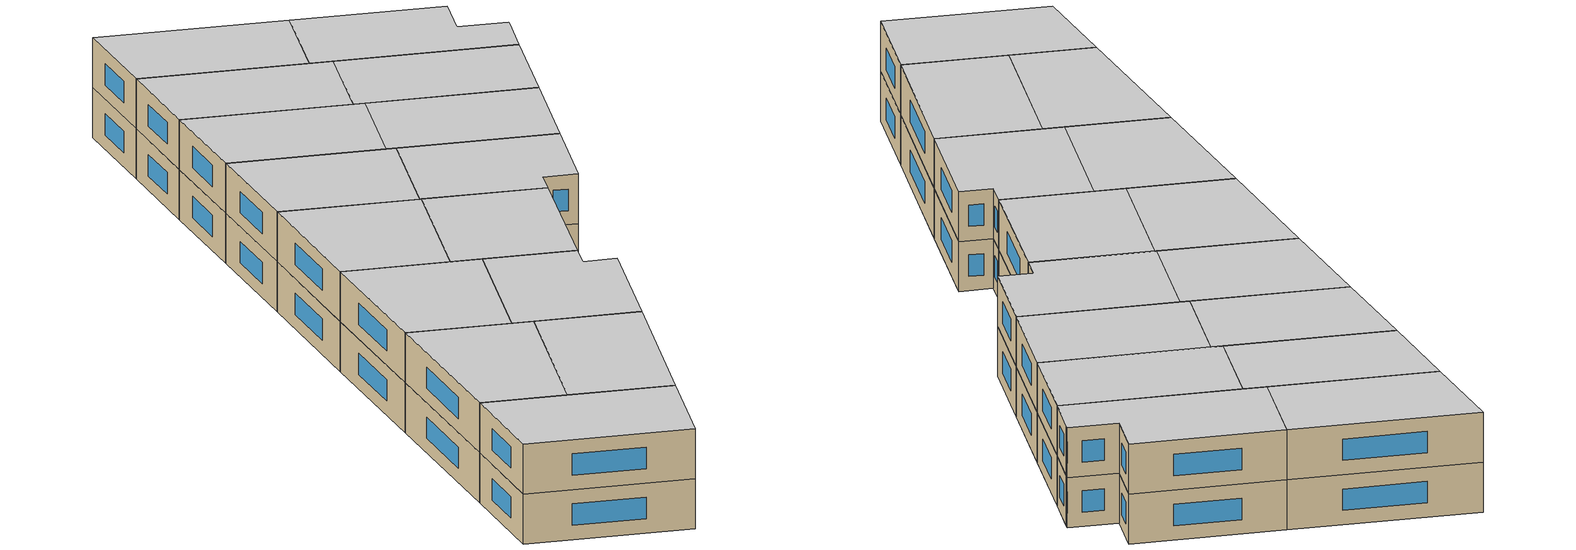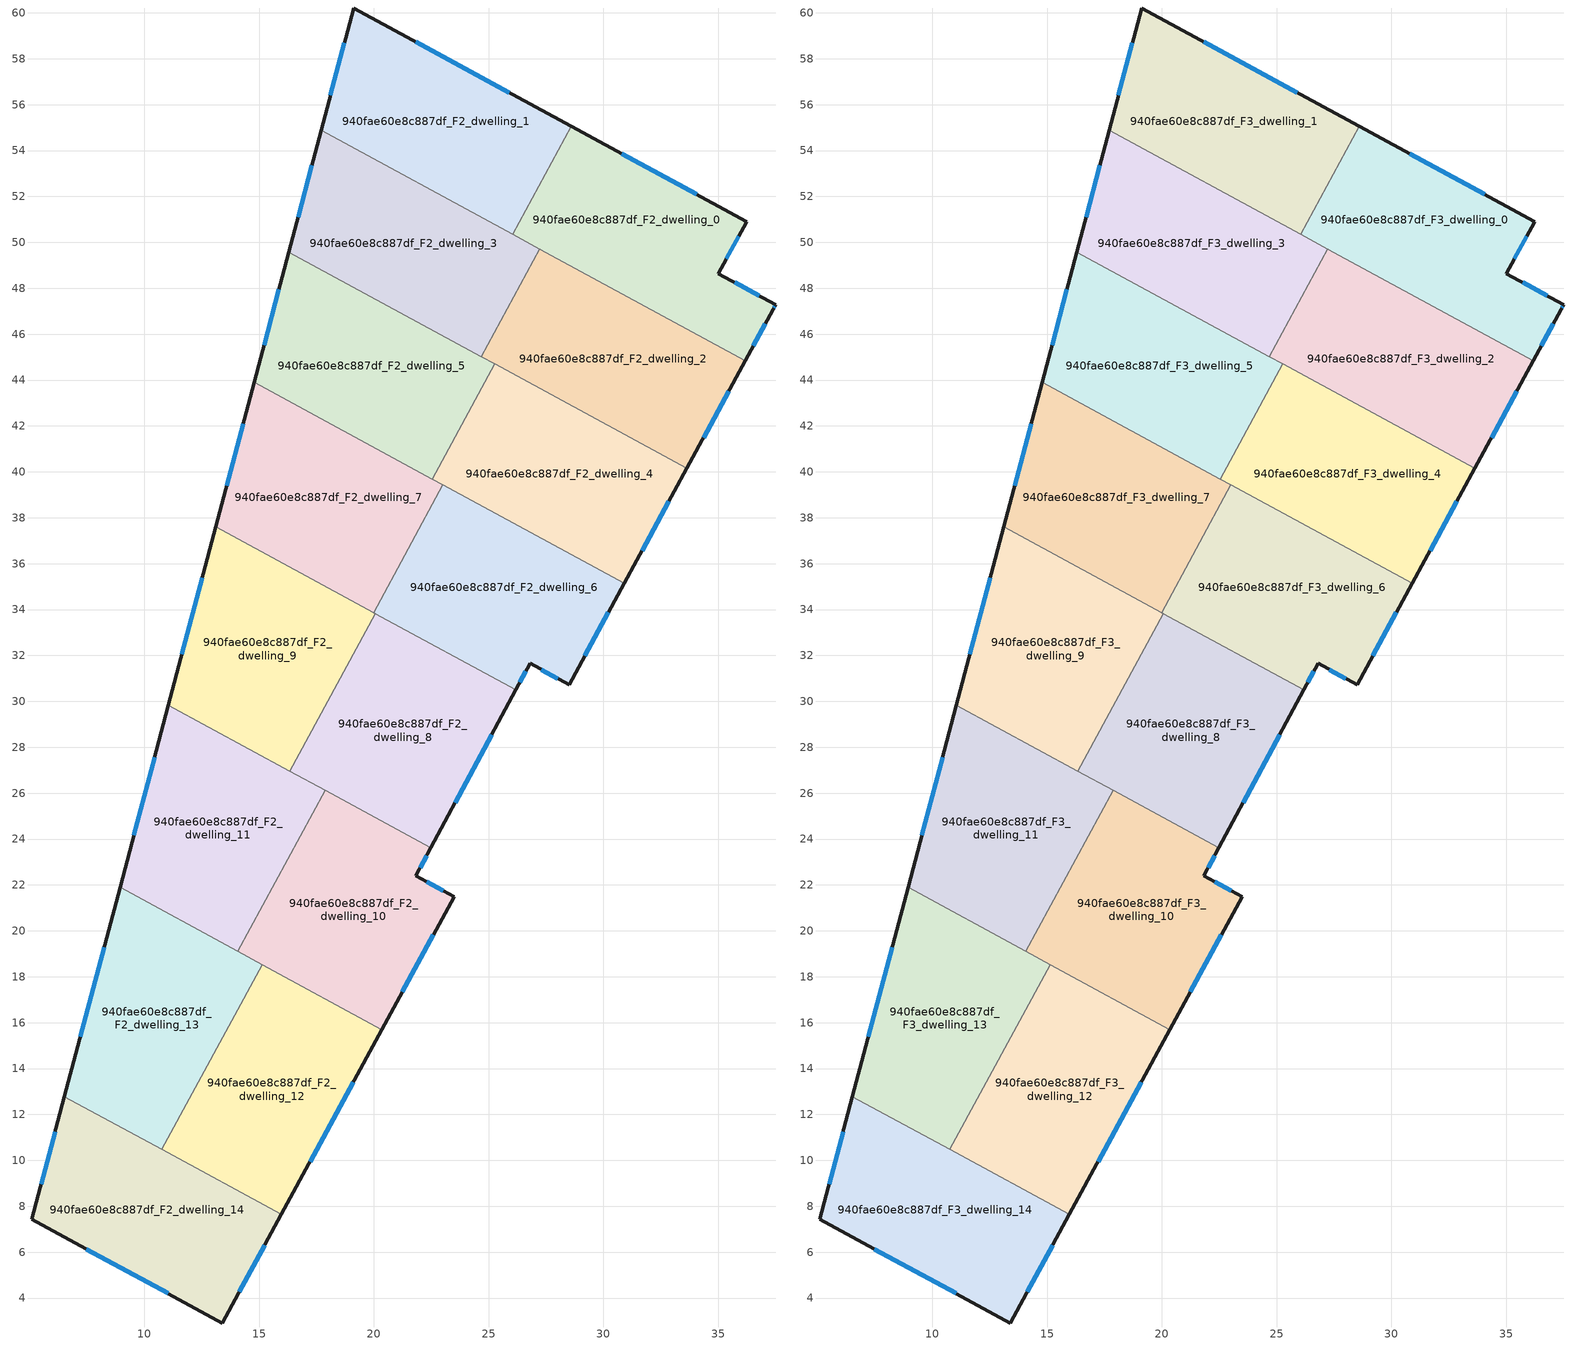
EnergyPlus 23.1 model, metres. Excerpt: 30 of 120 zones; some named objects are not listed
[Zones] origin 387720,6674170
940fae60e8c887df_F2_dwelling_0
 floor to 940fae60e8c887df_F1_dwelling_0 (EU_floor_Construction): 36.24,50.9 35.01,48.64 37.51,47.28 37.4,47.08 36.18,44.84 26.05,50.34 28.61,55.05 z6
 wall outside (EU_wall_Construction): 36.18,44.84 37.4,47.08 37.51,47.28 35.01,48.64 36.24,50.9 28.61,55.05 z6:9
 wall to 940fae60e8c887df_F2_dwelling_1 (EU_wall_Construction): 28.61,55.05 26.05,50.34 z6:9
 wall to 940fae60e8c887df_F2_dwelling_2 (EU_wall_Construction): 27.23,49.71 36.18,44.84 z6:9
 wall to 940fae60e8c887df_F2_dwelling_3 (EU_wall_Construction): 26.05,50.34 27.23,49.71 z6:9
 window (EU_Window_Construction): 34.06,52.09 30.79,53.87 / 35.36,49.29 35.89,50.26 / 36.79,47.67 35.72,48.25 / 37.43,47.14 37.47,47.22 / 36.53,45.48 37.05,46.44 z6.86:8.14
940fae60e8c887df_F2_dwelling_1
 floor to 940fae60e8c887df_F1_dwelling_1 (EU_floor_Construction): 28.61,55.05 26.05,50.34 17.7,54.88 19.12,60.21 z6
 wall outside (EU_wall_Construction): 28.61,55.05 19.12,60.21 17.7,54.88 z6:9
 wall to 940fae60e8c887df_F2_dwelling_3 (EU_wall_Construction): 17.7,54.88 26.05,50.34 z6:9
 window (EU_Window_Construction): 25.9,56.52 21.83,58.74 / 18.71,58.69 18.11,56.4 z6.86:8.14
940fae60e8c887df_F2_dwelling_10
 floor to 940fae60e8c887df_F1_dwelling_10 (EU_floor_Construction): 22.48,23.63 21.82,22.4 23.49,21.49 20.35,15.7 14.07,19.11 17.89,26.12 z6
 wall outside (EU_wall_Construction): 20.35,15.7 23.49,21.49 21.82,22.4 22.48,23.63 z6:9
 wall to 940fae60e8c887df_F2_dwelling_11 (EU_wall_Construction): 17.89,26.12 14.07,19.11 z6:9
 wall to 940fae60e8c887df_F2_dwelling_12 (EU_wall_Construction): 15.13,18.53 20.35,15.7 z6:9
 wall to 940fae60e8c887df_F2_dwelling_8 (EU_wall_Construction): 22.48,23.63 17.89,26.12 z6:9
 wall to 940fae60e8c887df_F2_dwelling_13 (EU_wall_Construction): 14.07,19.11 15.13,18.53 z6:9
 window (EU_Window_Construction): 22.01,22.75 22.29,23.28 / 23.02,21.75 22.3,22.14 / 21.25,17.35 22.59,19.83 z6.86:8.14
940fae60e8c887df_F2_dwelling_11
 floor to 940fae60e8c887df_F1_dwelling_11 (EU_floor_Construction): 17.89,26.12 14.07,19.11 8.94,21.89 11.05,29.84 z6
 wall outside (EU_wall_Construction): 11.05,29.84 8.94,21.89 z6:9
 wall to 940fae60e8c887df_F2_dwelling_9 (EU_wall_Construction): 16.34,26.96 11.05,29.84 z6:9
 wall to 940fae60e8c887df_F2_dwelling_13 (EU_wall_Construction): 8.94,21.89 14.07,19.11 z6:9
 wall to 940fae60e8c887df_F2_dwelling_8 (EU_wall_Construction): 17.88,26.12 16.34,26.96 z6:9
 window (EU_Window_Construction): 10.45,27.57 9.54,24.16 z6.86:8.14
940fae60e8c887df_F2_dwelling_12
 floor to 940fae60e8c887df_F1_dwelling_12 (EU_floor_Construction): 20.35,15.7 15.97,7.64 10.76,10.48 15.13,18.53 z6
 wall outside (EU_wall_Construction): 15.97,7.64 20.35,15.7 z6:9
 wall to 940fae60e8c887df_F2_dwelling_13 (EU_wall_Construction): 15.13,18.53 10.76,10.48 z6:9
 wall to 940fae60e8c887df_F2_dwelling_14 (EU_wall_Construction): 10.76,10.48 15.97,7.64 z6:9
 window (EU_Window_Construction): 17.22,9.95 19.1,13.4 z6.86:8.14
940fae60e8c887df_F2_dwelling_13
 floor to 940fae60e8c887df_F1_dwelling_13 (EU_floor_Construction): 15.13,18.53 10.76,10.48 6.52,12.78 8.94,21.89 z6
 wall outside (EU_wall_Construction): 8.94,21.89 6.52,12.78 z6:9
 wall to 940fae60e8c887df_F2_dwelling_14 (EU_wall_Construction): 6.52,12.78 10.76,10.48 z6:9
 window (EU_Window_Construction): 8.25,19.29 7.21,15.38 z6.86:8.14
940fae60e8c887df_F2_dwelling_14
 floor to 940fae60e8c887df_F1_dwelling_14 (EU_floor_Construction): 15.97,7.64 13.4,2.92 5.1,7.43 6.52,12.78 z6
 wall outside (EU_wall_Construction): 6.52,12.78 5.1,7.43 13.4,2.92 15.97,7.64 z6:9
 window (EU_Window_Construction): 14.14,4.27 15.24,6.29 / 7.47,6.14 11.03,4.2 / 6.11,11.25 5.5,8.96 z6.86:8.14
940fae60e8c887df_F2_dwelling_2
 floor to 940fae60e8c887df_F1_dwelling_2 (EU_floor_Construction): 36.18,44.84 33.63,40.16 24.68,45.02 27.23,49.71 z6
 wall outside (EU_wall_Construction): 33.63,40.16 36.18,44.84 z6:9
 wall to 940fae60e8c887df_F2_dwelling_3 (EU_wall_Construction): 27.23,49.71 24.68,45.02 z6:9
 wall to 940fae60e8c887df_F2_dwelling_4 (EU_wall_Construction): 25.27,44.7 33.63,40.16 z6:9
 wall to 940fae60e8c887df_F2_dwelling_5 (EU_wall_Construction): 24.68,45.02 25.27,44.7 z6:9
 window (EU_Window_Construction): 34.36,41.49 35.45,43.5 z6.86:8.14
940fae60e8c887df_F2_dwelling_3
 floor to 940fae60e8c887df_F1_dwelling_3 (EU_floor_Construction): 27.23,49.71 24.68,45.02 16.29,49.58 17.7,54.88 z6
 wall outside (EU_wall_Construction): 17.7,54.88 16.29,49.58 z6:9
 wall to 940fae60e8c887df_F2_dwelling_5 (EU_wall_Construction): 16.29,49.58 24.68,45.02 z6:9
 window (EU_Window_Construction): 17.3,53.37 16.69,51.09 z6.86:8.14
940fae60e8c887df_F2_dwelling_4
 floor to 940fae60e8c887df_F1_dwelling_4 (EU_floor_Construction): 33.63,40.16 30.91,35.13 22.54,39.68 25.27,44.7 z6
 wall outside (EU_wall_Construction): 30.91,35.13 33.63,40.16 z6:9
 wall to 940fae60e8c887df_F2_dwelling_5 (EU_wall_Construction): 25.27,44.7 22.54,39.68 z6:9
 wall to 940fae60e8c887df_F2_dwelling_6 (EU_wall_Construction): 23.01,39.43 30.91,35.13 z6:9
 wall to 940fae60e8c887df_F2_dwelling_7 (EU_wall_Construction): 22.54,39.68 23.01,39.43 z6:9
 window (EU_Window_Construction): 31.69,36.57 32.85,38.72 z6.86:8.14
940fae60e8c887df_F2_dwelling_5
 floor to 940fae60e8c887df_F1_dwelling_5 (EU_floor_Construction): 25.27,44.7 22.54,39.68 14.78,43.89 16.29,49.58 z6
 wall outside (EU_wall_Construction): 16.29,49.58 14.78,43.89 z6:9
 wall to 940fae60e8c887df_F2_dwelling_7 (EU_wall_Construction): 14.78,43.89 22.54,39.68 z6:9
 window (EU_Window_Construction): 15.86,47.95 15.21,45.52 z6.86:8.14
940fae60e8c887df_F2_dwelling_6
 floor to 940fae60e8c887df_F1_dwelling_6 (EU_floor_Construction): 30.91,35.13 28.51,30.71 26.8,31.65 26.18,30.5 19.98,33.86 23.01,39.43 z6
 wall outside (EU_wall_Construction): 26.18,30.5 26.8,31.65 28.51,30.71 30.91,35.13 z6:9
 wall to 940fae60e8c887df_F2_dwelling_7 (EU_wall_Construction): 23.01,39.43 19.98,33.86 z6:9
 wall to 940fae60e8c887df_F2_dwelling_8 (EU_wall_Construction): 20.07,33.82 26.18,30.5 z6:9
 wall to 940fae60e8c887df_F2_dwelling_9 (EU_wall_Construction): 19.99,33.86 20.07,33.82 z6:9
 window (EU_Window_Construction): 27.29,31.38 28.02,30.98 / 26.36,30.83 26.63,31.32 / 29.19,31.98 30.22,33.87 z6.86:8.14
940fae60e8c887df_F2_dwelling_7
 floor to 940fae60e8c887df_F1_dwelling_7 (EU_floor_Construction): 23.01,39.43 19.98,33.86 13.11,37.6 14.78,43.89 z6
 wall outside (EU_wall_Construction): 14.78,43.89 13.11,37.6 z6:9
 wall to 940fae60e8c887df_F2_dwelling_9 (EU_wall_Construction): 13.11,37.6 19.98,33.86 z6:9
 window (EU_Window_Construction): 14.31,42.09 13.59,39.4 z6.86:8.14
940fae60e8c887df_F2_dwelling_8
 floor to 940fae60e8c887df_F1_dwelling_8 (EU_floor_Construction): 26.18,30.5 22.48,23.63 16.34,26.96 20.07,33.82 z6
 wall outside (EU_wall_Construction): 22.48,23.63 26.18,30.5 z6:9
 wall to 940fae60e8c887df_F2_dwelling_9 (EU_wall_Construction): 20.07,33.82 16.34,26.96 z6:9
 window (EU_Window_Construction): 23.54,25.59 25.12,28.53 z6.86:8.14
940fae60e8c887df_F2_dwelling_9
 floor to 940fae60e8c887df_F1_dwelling_9 (EU_floor_Construction): 20.07,33.82 16.34,26.96 11.05,29.84 13.11,37.6 z6
 wall outside (EU_wall_Construction): 13.11,37.6 11.05,29.84 z6:9
 window (EU_Window_Construction): 12.52,35.38 11.64,32.05 z6.86:8.14
940fae60e8c887df_F3_dwelling_0
 floor to 940fae60e8c887df_F2_dwelling_0 (EU_floor_Construction): 36.24,50.9 35.01,48.64 37.51,47.28 37.4,47.08 36.18,44.84 26.05,50.34 28.61,55.05 z9
 wall outside (EU_wall_Construction): 36.18,44.84 37.4,47.08 37.51,47.28 35.01,48.64 36.24,50.9 28.61,55.05 z9:12
 wall to 940fae60e8c887df_F3_dwelling_1 (EU_wall_Construction): 28.61,55.05 26.05,50.34 z9:12
 wall to 940fae60e8c887df_F3_dwelling_2 (EU_wall_Construction): 27.23,49.71 36.18,44.84 z9:12
 wall to 940fae60e8c887df_F3_dwelling_3 (EU_wall_Construction): 26.05,50.34 27.23,49.71 z9:12
 window (EU_Window_Construction): 34.06,52.09 30.79,53.87 / 35.36,49.29 35.89,50.26 / 36.79,47.67 35.72,48.25 / 37.43,47.14 37.47,47.22 / 36.53,45.48 37.05,46.44 z9.86:11.14
 ceiling to 940fae60e8c887df_F4_dwelling_0 (EU_floor_Construction): 36.18,44.84 37.4,47.08 37.51,47.28 35.01,48.64 36.24,50.9 28.61,55.05 26.05,50.34 z12
940fae60e8c887df_F3_dwelling_1
 floor to 940fae60e8c887df_F2_dwelling_1 (EU_floor_Construction): 28.61,55.05 26.05,50.34 17.7,54.88 19.12,60.21 z9
 wall outside (EU_wall_Construction): 28.61,55.05 19.12,60.21 17.7,54.88 z9:12
 wall to 940fae60e8c887df_F3_dwelling_3 (EU_wall_Construction): 17.7,54.88 26.05,50.34 z9:12
 window (EU_Window_Construction): 25.9,56.52 21.83,58.74 / 18.71,58.69 18.11,56.4 z9.86:11.14
 ceiling to 940fae60e8c887df_F4_dwelling_1 (EU_floor_Construction): 26.05,50.34 28.61,55.05 19.12,60.21 17.7,54.88 z12
940fae60e8c887df_F3_dwelling_10
 floor to 940fae60e8c887df_F2_dwelling_10 (EU_floor_Construction): 22.48,23.63 21.82,22.4 23.49,21.49 20.35,15.7 14.07,19.11 17.89,26.12 z9
 wall outside (EU_wall_Construction): 20.35,15.7 23.49,21.49 21.82,22.4 22.48,23.63 z9:12
 wall to 940fae60e8c887df_F3_dwelling_11 (EU_wall_Construction): 17.89,26.12 14.07,19.11 z9:12
 wall to 940fae60e8c887df_F3_dwelling_12 (EU_wall_Construction): 15.13,18.53 20.35,15.7 z9:12
 wall to 940fae60e8c887df_F3_dwelling_8 (EU_wall_Construction): 22.48,23.63 17.89,26.12 z9:12
 wall to 940fae60e8c887df_F3_dwelling_13 (EU_wall_Construction): 14.07,19.11 15.13,18.53 z9:12
 window (EU_Window_Construction): 22.01,22.75 22.29,23.28 / 23.02,21.75 22.3,22.14 / 21.25,17.35 22.59,19.83 z9.86:11.14
 ceiling to 940fae60e8c887df_F4_dwelling_10 (EU_floor_Construction): 20.35,15.7 23.49,21.49 21.82,22.4 22.48,23.63 17.89,26.12 14.07,19.11 z12
940fae60e8c887df_F3_dwelling_11
 floor to 940fae60e8c887df_F2_dwelling_11 (EU_floor_Construction): 17.89,26.12 14.07,19.11 8.94,21.89 11.05,29.84 z9
 wall outside (EU_wall_Construction): 11.05,29.84 8.94,21.89 z9:12
 wall to 940fae60e8c887df_F3_dwelling_9 (EU_wall_Construction): 16.34,26.96 11.05,29.84 z9:12
 wall to 940fae60e8c887df_F3_dwelling_13 (EU_wall_Construction): 8.94,21.89 14.07,19.11 z9:12
 wall to 940fae60e8c887df_F3_dwelling_8 (EU_wall_Construction): 17.88,26.12 16.34,26.96 z9:12
 window (EU_Window_Construction): 10.45,27.57 9.54,24.16 z9.86:11.14
 ceiling to 940fae60e8c887df_F4_dwelling_11 (EU_floor_Construction): 14.07,19.11 17.89,26.12 11.05,29.84 8.94,21.89 z12
940fae60e8c887df_F3_dwelling_12
 floor to 940fae60e8c887df_F2_dwelling_12 (EU_floor_Construction): 20.35,15.7 15.97,7.64 10.76,10.48 15.13,18.53 z9
 wall outside (EU_wall_Construction): 15.97,7.64 20.35,15.7 z9:12
 wall to 940fae60e8c887df_F3_dwelling_13 (EU_wall_Construction): 15.13,18.53 10.76,10.48 z9:12
 wall to 940fae60e8c887df_F3_dwelling_14 (EU_wall_Construction): 10.76,10.48 15.97,7.64 z9:12
 window (EU_Window_Construction): 17.22,9.95 19.1,13.4 z9.86:11.14
 ceiling to 940fae60e8c887df_F4_dwelling_12 (EU_floor_Construction): 15.97,7.64 20.35,15.7 15.13,18.53 10.76,10.48 z12
940fae60e8c887df_F3_dwelling_13
 floor to 940fae60e8c887df_F2_dwelling_13 (EU_floor_Construction): 15.13,18.53 10.76,10.48 6.52,12.78 8.94,21.89 z9
 wall outside (EU_wall_Construction): 8.94,21.89 6.52,12.78 z9:12
 wall to 940fae60e8c887df_F3_dwelling_14 (EU_wall_Construction): 6.52,12.78 10.76,10.48 z9:12
 window (EU_Window_Construction): 8.25,19.29 7.21,15.38 z9.86:11.14
 ceiling to 940fae60e8c887df_F4_dwelling_13 (EU_floor_Construction): 10.76,10.48 15.13,18.53 8.94,21.89 6.52,12.78 z12
940fae60e8c887df_F3_dwelling_14
 floor to 940fae60e8c887df_F2_dwelling_14 (EU_floor_Construction): 15.97,7.64 13.4,2.92 5.1,7.43 6.52,12.78 z9
 wall outside (EU_wall_Construction): 6.52,12.78 5.1,7.43 13.4,2.92 15.97,7.64 z9:12
 window (EU_Window_Construction): 14.14,4.27 15.24,6.29 / 7.47,6.14 11.03,4.2 / 6.11,11.25 5.5,8.96 z9.86:11.14
 ceiling to 940fae60e8c887df_F4_dwelling_14 (EU_floor_Construction): 13.4,2.92 15.97,7.64 6.52,12.78 5.1,7.43 z12
940fae60e8c887df_F3_dwelling_2
 floor to 940fae60e8c887df_F2_dwelling_2 (EU_floor_Construction): 36.18,44.84 33.63,40.16 24.68,45.02 27.23,49.71 z9
 wall outside (EU_wall_Construction): 33.63,40.16 36.18,44.84 z9:12
 wall to 940fae60e8c887df_F3_dwelling_3 (EU_wall_Construction): 27.23,49.71 24.68,45.02 z9:12
 wall to 940fae60e8c887df_F3_dwelling_4 (EU_wall_Construction): 25.27,44.7 33.63,40.16 z9:12
 wall to 940fae60e8c887df_F3_dwelling_5 (EU_wall_Construction): 24.68,45.02 25.27,44.7 z9:12
 window (EU_Window_Construction): 34.36,41.49 35.45,43.5 z9.86:11.14
 ceiling to 940fae60e8c887df_F4_dwelling_2 (EU_floor_Construction): 33.63,40.16 36.18,44.84 27.23,49.71 24.68,45.02 z12
940fae60e8c887df_F3_dwelling_3
 floor to 940fae60e8c887df_F2_dwelling_3 (EU_floor_Construction): 27.23,49.71 24.68,45.02 16.29,49.58 17.7,54.88 z9
 wall outside (EU_wall_Construction): 17.7,54.88 16.29,49.58 z9:12
 wall to 940fae60e8c887df_F3_dwelling_5 (EU_wall_Construction): 16.29,49.58 24.68,45.02 z9:12
 window (EU_Window_Construction): 17.3,53.37 16.69,51.09 z9.86:11.14
 ceiling to 940fae60e8c887df_F4_dwelling_3 (EU_floor_Construction): 24.68,45.02 27.23,49.71 17.7,54.88 16.29,49.58 z12
940fae60e8c887df_F3_dwelling_4
 floor to 940fae60e8c887df_F2_dwelling_4 (EU_floor_Construction): 33.63,40.16 30.91,35.13 22.54,39.68 25.27,44.7 z9
 wall outside (EU_wall_Construction): 30.91,35.13 33.63,40.16 z9:12
 wall to 940fae60e8c887df_F3_dwelling_5 (EU_wall_Construction): 25.27,44.7 22.54,39.68 z9:12
 wall to 940fae60e8c887df_F3_dwelling_6 (EU_wall_Construction): 23.01,39.43 30.91,35.13 z9:12
 wall to 940fae60e8c887df_F3_dwelling_7 (EU_wall_Construction): 22.54,39.68 23.01,39.43 z9:12
 window (EU_Window_Construction): 31.69,36.57 32.85,38.72 z9.86:11.14
 ceiling to 940fae60e8c887df_F4_dwelling_4 (EU_floor_Construction): 30.91,35.13 33.63,40.16 25.27,44.7 22.54,39.68 z12
940fae60e8c887df_F3_dwelling_5
 floor to 940fae60e8c887df_F2_dwelling_5 (EU_floor_Construction): 25.27,44.7 22.54,39.68 14.78,43.89 16.29,49.58 z9
 wall outside (EU_wall_Construction): 16.29,49.58 14.78,43.89 z9:12
 wall to 940fae60e8c887df_F3_dwelling_7 (EU_wall_Construction): 14.78,43.89 22.54,39.68 z9:12
 window (EU_Window_Construction): 15.86,47.95 15.21,45.52 z9.86:11.14
 ceiling to 940fae60e8c887df_F4_dwelling_5 (EU_floor_Construction): 22.54,39.68 25.27,44.7 16.29,49.58 14.78,43.89 z12
940fae60e8c887df_F3_dwelling_6
 floor to 940fae60e8c887df_F2_dwelling_6 (EU_floor_Construction): 30.91,35.13 28.51,30.71 26.8,31.65 26.18,30.5 19.98,33.86 23.01,39.43 z9
 wall outside (EU_wall_Construction): 26.18,30.5 26.8,31.65 28.51,30.71 30.91,35.13 z9:12
 wall to 940fae60e8c887df_F3_dwelling_7 (EU_wall_Construction): 23.01,39.43 19.98,33.86 z9:12
 wall to 940fae60e8c887df_F3_dwelling_8 (EU_wall_Construction): 20.07,33.82 26.18,30.5 z9:12
 wall to 940fae60e8c887df_F3_dwelling_9 (EU_wall_Construction): 19.99,33.86 20.07,33.82 z9:12
 window (EU_Window_Construction): 27.29,31.38 28.02,30.98 / 26.36,30.83 26.63,31.32 / 29.19,31.98 30.22,33.87 z9.86:11.14
 ceiling to 940fae60e8c887df_F4_dwelling_6 (EU_floor_Construction): 28.51,30.71 30.91,35.13 23.01,39.43 19.98,33.86 26.18,30.5 26.8,31.65 z12
940fae60e8c887df_F3_dwelling_7
 floor to 940fae60e8c887df_F2_dwelling_7 (EU_floor_Construction): 23.01,39.43 19.98,33.86 13.11,37.6 14.78,43.89 z9
 wall outside (EU_wall_Construction): 14.78,43.89 13.11,37.6 z9:12
 wall to 940fae60e8c887df_F3_dwelling_9 (EU_wall_Construction): 13.11,37.6 19.98,33.86 z9:12
 window (EU_Window_Construction): 14.31,42.09 13.59,39.4 z9.86:11.14
 ceiling to 940fae60e8c887df_F4_dwelling_7 (EU_floor_Construction): 19.98,33.86 23.01,39.43 14.78,43.89 13.11,37.6 z12
940fae60e8c887df_F3_dwelling_8
 floor to 940fae60e8c887df_F2_dwelling_8 (EU_floor_Construction): 26.18,30.5 22.48,23.63 16.34,26.96 20.07,33.82 z9
 wall outside (EU_wall_Construction): 22.48,23.63 26.18,30.5 z9:12
 wall to 940fae60e8c887df_F3_dwelling_9 (EU_wall_Construction): 20.07,33.82 16.34,26.96 z9:12
 window (EU_Window_Construction): 23.54,25.59 25.12,28.53 z9.86:11.14
 ceiling to 940fae60e8c887df_F4_dwelling_8 (EU_floor_Construction): 22.48,23.63 26.18,30.5 20.07,33.82 16.34,26.96 z12
940fae60e8c887df_F3_dwelling_9
 floor to 940fae60e8c887df_F2_dwelling_9 (EU_floor_Construction): 20.07,33.82 16.34,26.96 11.05,29.84 13.11,37.6 z9
 wall outside (EU_wall_Construction): 13.11,37.6 11.05,29.84 z9:12
 window (EU_Window_Construction): 12.52,35.38 11.64,32.05 z9.86:11.14
 ceiling to 940fae60e8c887df_F4_dwelling_9 (EU_floor_Construction): 16.34,26.96 20.07,33.82 13.11,37.6 11.05,29.84 z12
[Building]
EU S2 Campaign: North Axis=0; Terrain=City; Solar Distribution=FullExterior
[Site:Location]
Helsinki-Vantaa.AP: Latitude=60.317; Longitude=24.963; Time Zone=2; Elevation=54.6
[SizingPeriod:WeatherFileDays]
AnnualSizingPeriod: Begin Month=1; Begin Day of Month=1; End Month=12; End Day of Month=31; Day of Week for Start Day=Monday; Use Weather File Daylight Saving Period=No; Use Weather File Rain and Snow Indicators=No
[MATERIAL]
EU_InternalMass_Material: Roughness=MediumRough; Thickness=0.1; Conductivity=1; Density=1800; Specific Heat=900; Thermal Absorptance=0.9; Solar Absorptance=0.7; Visible Absorptance=0.7
[MATERIAL:NOMASS] Roughness=MediumRough; Thermal Absorptance=0.9; Solar Absorptance=0.7; Visible Absorptance=0.7
Name | Thermal Resistance
EU_wall_NoMass | 5.91765
EU_floor_NoMass | 6.2875
[WINDOWMATERIAL:SIMPLEGLAZINGSYSTEM]
EU_Window_SimpleGlazing: UFactor=0.994035; Solar Heat Gain Coefficient=0.7; Visible Transmittance=0.7
[CONSTRUCTION]
EU_wall_Construction: EU_wall_NoMass
EU_floor_Construction: EU_floor_NoMass
EU_Window_Construction: EU_Window_SimpleGlazing
EU_InternalMass_Construction: EU_InternalMass_Material
[ZONE] Type=1; Multiplier=1; Ceiling Height=autocalculate; Floor Area=autocalculate; Part of Total Floor Area=Yes
Name | Volume
940fae60e8c887df_F2_dwelling_0; 940fae60e8c887df_F3_dwelling_0 | 163.162
940fae60e8c887df_F2_dwelling_1; 940fae60e8c887df_F3_dwelling_1 | 163.157
940fae60e8c887df_F2_dwelling_10; 940fae60e8c887df_F3_dwelling_10 | 163.151
940fae60e8c887df_F2_dwelling_11; 940fae60e8c887df_F3_dwelling_11; 940fae60e8c887df_F2_dwelling_8; 940fae60e8c887df_F3_dwelling_8 | 163.176
940fae60e8c887df_F2_dwelling_12; 940fae60e8c887df_F3_dwelling_12 | 163.148
940fae60e8c887df_F2_dwelling_13; 940fae60e8c887df_F3_dwelling_13 | 163.153
940fae60e8c887df_F2_dwelling_14; 940fae60e8c887df_F3_dwelling_14 | 163.173
940fae60e8c887df_F2_dwelling_2; 940fae60e8c887df_F3_dwelling_2 | 163.167
940fae60e8c887df_F2_dwelling_3; 940fae60e8c887df_F3_dwelling_3 | 163.182
940fae60e8c887df_F2_dwelling_4; 940fae60e8c887df_F3_dwelling_4 | 163.159
940fae60e8c887df_F2_dwelling_5; 940fae60e8c887df_F3_dwelling_5 | 163.155
940fae60e8c887df_F2_dwelling_6; 940fae60e8c887df_F3_dwelling_6 | 163.168
940fae60e8c887df_F2_dwelling_7; 940fae60e8c887df_F3_dwelling_7 | 163.179
940fae60e8c887df_F2_dwelling_9; 940fae60e8c887df_F3_dwelling_9 | 163.161
[INTERNALMASS] Construction=EU_InternalMass_Construction
Name | Zone or ZoneList | Surface Area
940fae60e8c887df_F2_dwelling_0_EU_InternalMass | 940fae60e8c887df_F2_dwelling_0 | 54.3877
940fae60e8c887df_F2_dwelling_1_EU_InternalMass | 940fae60e8c887df_F2_dwelling_1 | 54.3839
940fae60e8c887df_F2_dwelling_2_EU_InternalMass | 940fae60e8c887df_F2_dwelling_2 | 54.3907
940fae60e8c887df_F2_dwelling_3_EU_InternalMass | 940fae60e8c887df_F2_dwelling_3 | 54.393
940fae60e8c887df_F2_dwelling_4_EU_InternalMass | 940fae60e8c887df_F2_dwelling_4 | 54.3864
940fae60e8c887df_F2_dwelling_5_EU_InternalMass | 940fae60e8c887df_F2_dwelling_5 | 54.3853
940fae60e8c887df_F2_dwelling_6_EU_InternalMass | 940fae60e8c887df_F2_dwelling_6 | 54.389
940fae60e8c887df_F2_dwelling_7_EU_InternalMass | 940fae60e8c887df_F2_dwelling_7 | 54.3942
940fae60e8c887df_F2_dwelling_8_EU_InternalMass | 940fae60e8c887df_F2_dwelling_8 | 54.3925
940fae60e8c887df_F2_dwelling_9_EU_InternalMass | 940fae60e8c887df_F2_dwelling_9 | 54.3865
940fae60e8c887df_F2_dwelling_10_EU_InternalMass | 940fae60e8c887df_F2_dwelling_10 | 54.3826
940fae60e8c887df_F2_dwelling_11_EU_InternalMass | 940fae60e8c887df_F2_dwelling_11 | 54.3936
940fae60e8c887df_F2_dwelling_12_EU_InternalMass | 940fae60e8c887df_F2_dwelling_12 | 54.3822
940fae60e8c887df_F2_dwelling_13_EU_InternalMass | 940fae60e8c887df_F2_dwelling_13 | 54.3866
940fae60e8c887df_F2_dwelling_14_EU_InternalMass | 940fae60e8c887df_F2_dwelling_14 | 54.3913
940fae60e8c887df_F3_dwelling_0_EU_InternalMass | 940fae60e8c887df_F3_dwelling_0 | 54.3877
940fae60e8c887df_F3_dwelling_1_EU_InternalMass | 940fae60e8c887df_F3_dwelling_1 | 54.3839
940fae60e8c887df_F3_dwelling_2_EU_InternalMass | 940fae60e8c887df_F3_dwelling_2 | 54.3907
940fae60e8c887df_F3_dwelling_3_EU_InternalMass | 940fae60e8c887df_F3_dwelling_3 | 54.393
940fae60e8c887df_F3_dwelling_4_EU_InternalMass | 940fae60e8c887df_F3_dwelling_4 | 54.3864
940fae60e8c887df_F3_dwelling_5_EU_InternalMass | 940fae60e8c887df_F3_dwelling_5 | 54.3853
940fae60e8c887df_F3_dwelling_6_EU_InternalMass | 940fae60e8c887df_F3_dwelling_6 | 54.389
940fae60e8c887df_F3_dwelling_7_EU_InternalMass | 940fae60e8c887df_F3_dwelling_7 | 54.3942
940fae60e8c887df_F3_dwelling_8_EU_InternalMass | 940fae60e8c887df_F3_dwelling_8 | 54.3925
940fae60e8c887df_F3_dwelling_9_EU_InternalMass | 940fae60e8c887df_F3_dwelling_9 | 54.3865
940fae60e8c887df_F3_dwelling_10_EU_InternalMass | 940fae60e8c887df_F3_dwelling_10 | 54.3826
940fae60e8c887df_F3_dwelling_11_EU_InternalMass | 940fae60e8c887df_F3_dwelling_11 | 54.3936
940fae60e8c887df_F3_dwelling_12_EU_InternalMass | 940fae60e8c887df_F3_dwelling_12 | 54.3822
940fae60e8c887df_F3_dwelling_13_EU_InternalMass | 940fae60e8c887df_F3_dwelling_13 | 54.3866
940fae60e8c887df_F3_dwelling_14_EU_InternalMass | 940fae60e8c887df_F3_dwelling_14 | 54.3913
[OTHEREQUIPMENT] Fuel Type=Electricity; Design Level Calculation Method=Watts/Area; Power per Zone Floor Area=1; Fraction Latent=0; Fraction Radiant=0; Fraction Lost=0; Carbon Dioxide Generation Rate=0; EndUse Subcategory=EU_Step8_InternalGains
Name | Zone or ZoneList or Space or SpaceList | Schedule
EU_Step8_InternalGain_940fae60e8c887df_F2_dwelling_0_f000 | 940fae60e8c887df_F2_dwelling_0 | EU_Step8_GainSchedule_940fae60e8c887df_F2_dwelling_0_f000
EU_Step8_InternalGain_940fae60e8c887df_F2_dwelling_1_f000 | 940fae60e8c887df_F2_dwelling_1 | EU_Step8_GainSchedule_940fae60e8c887df_F2_dwelling_1_f000
EU_Step8_InternalGain_940fae60e8c887df_F2_dwelling_2_f000 | 940fae60e8c887df_F2_dwelling_2 | EU_Step8_GainSchedule_940fae60e8c887df_F2_dwelling_2_f000
EU_Step8_InternalGain_940fae60e8c887df_F2_dwelling_3_f000 | 940fae60e8c887df_F2_dwelling_3 | EU_Step8_GainSchedule_940fae60e8c887df_F2_dwelling_3_f000
EU_Step8_InternalGain_940fae60e8c887df_F2_dwelling_4_f000 | 940fae60e8c887df_F2_dwelling_4 | EU_Step8_GainSchedule_940fae60e8c887df_F2_dwelling_4_f000
EU_Step8_InternalGain_940fae60e8c887df_F2_dwelling_5_f000 | 940fae60e8c887df_F2_dwelling_5 | EU_Step8_GainSchedule_940fae60e8c887df_F2_dwelling_5_f000
EU_Step8_InternalGain_940fae60e8c887df_F2_dwelling_6_f000 | 940fae60e8c887df_F2_dwelling_6 | EU_Step8_GainSchedule_940fae60e8c887df_F2_dwelling_6_f000
EU_Step8_InternalGain_940fae60e8c887df_F2_dwelling_7_f000 | 940fae60e8c887df_F2_dwelling_7 | EU_Step8_GainSchedule_940fae60e8c887df_F2_dwelling_7_f000
EU_Step8_InternalGain_940fae60e8c887df_F2_dwelling_8_f000 | 940fae60e8c887df_F2_dwelling_8 | EU_Step8_GainSchedule_940fae60e8c887df_F2_dwelling_8_f000
EU_Step8_InternalGain_940fae60e8c887df_F2_dwelling_9_f000 | 940fae60e8c887df_F2_dwelling_9 | EU_Step8_GainSchedule_940fae60e8c887df_F2_dwelling_9_f000
EU_Step8_InternalGain_940fae60e8c887df_F2_dwelling_10_f000 | 940fae60e8c887df_F2_dwelling_10 | EU_Step8_GainSchedule_940fae60e8c887df_F2_dwelling_10_f000
EU_Step8_InternalGain_940fae60e8c887df_F2_dwelling_11_f000 | 940fae60e8c887df_F2_dwelling_11 | EU_Step8_GainSchedule_940fae60e8c887df_F2_dwelling_11_f000
EU_Step8_InternalGain_940fae60e8c887df_F2_dwelling_12_f000 | 940fae60e8c887df_F2_dwelling_12 | EU_Step8_GainSchedule_940fae60e8c887df_F2_dwelling_12_f000
EU_Step8_InternalGain_940fae60e8c887df_F2_dwelling_13_f000 | 940fae60e8c887df_F2_dwelling_13 | EU_Step8_GainSchedule_940fae60e8c887df_F2_dwelling_13_f000
EU_Step8_InternalGain_940fae60e8c887df_F2_dwelling_14_f000 | 940fae60e8c887df_F2_dwelling_14 | EU_Step8_GainSchedule_940fae60e8c887df_F2_dwelling_14_f000
EU_Step8_InternalGain_940fae60e8c887df_F3_dwelling_0_f000 | 940fae60e8c887df_F3_dwelling_0 | EU_Step8_GainSchedule_940fae60e8c887df_F3_dwelling_0_f000
EU_Step8_InternalGain_940fae60e8c887df_F3_dwelling_1_f000 | 940fae60e8c887df_F3_dwelling_1 | EU_Step8_GainSchedule_940fae60e8c887df_F3_dwelling_1_f000
EU_Step8_InternalGain_940fae60e8c887df_F3_dwelling_2_f000 | 940fae60e8c887df_F3_dwelling_2 | EU_Step8_GainSchedule_940fae60e8c887df_F3_dwelling_2_f000
EU_Step8_InternalGain_940fae60e8c887df_F3_dwelling_3_f000 | 940fae60e8c887df_F3_dwelling_3 | EU_Step8_GainSchedule_940fae60e8c887df_F3_dwelling_3_f000
EU_Step8_InternalGain_940fae60e8c887df_F3_dwelling_4_f000 | 940fae60e8c887df_F3_dwelling_4 | EU_Step8_GainSchedule_940fae60e8c887df_F3_dwelling_4_f000
EU_Step8_InternalGain_940fae60e8c887df_F3_dwelling_5_f000 | 940fae60e8c887df_F3_dwelling_5 | EU_Step8_GainSchedule_940fae60e8c887df_F3_dwelling_5_f000
EU_Step8_InternalGain_940fae60e8c887df_F3_dwelling_6_f000 | 940fae60e8c887df_F3_dwelling_6 | EU_Step8_GainSchedule_940fae60e8c887df_F3_dwelling_6_f000
EU_Step8_InternalGain_940fae60e8c887df_F3_dwelling_7_f000 | 940fae60e8c887df_F3_dwelling_7 | EU_Step8_GainSchedule_940fae60e8c887df_F3_dwelling_7_f000
EU_Step8_InternalGain_940fae60e8c887df_F3_dwelling_8_f000 | 940fae60e8c887df_F3_dwelling_8 | EU_Step8_GainSchedule_940fae60e8c887df_F3_dwelling_8_f000
EU_Step8_InternalGain_940fae60e8c887df_F3_dwelling_9_f000 | 940fae60e8c887df_F3_dwelling_9 | EU_Step8_GainSchedule_940fae60e8c887df_F3_dwelling_9_f000
EU_Step8_InternalGain_940fae60e8c887df_F3_dwelling_10_f000 | 940fae60e8c887df_F3_dwelling_10 | EU_Step8_GainSchedule_940fae60e8c887df_F3_dwelling_10_f000
EU_Step8_InternalGain_940fae60e8c887df_F3_dwelling_11_f000 | 940fae60e8c887df_F3_dwelling_11 | EU_Step8_GainSchedule_940fae60e8c887df_F3_dwelling_11_f000
EU_Step8_InternalGain_940fae60e8c887df_F3_dwelling_12_f000 | 940fae60e8c887df_F3_dwelling_12 | EU_Step8_GainSchedule_940fae60e8c887df_F3_dwelling_12_f000
EU_Step8_InternalGain_940fae60e8c887df_F3_dwelling_13_f000 | 940fae60e8c887df_F3_dwelling_13 | EU_Step8_GainSchedule_940fae60e8c887df_F3_dwelling_13_f000
EU_Step8_InternalGain_940fae60e8c887df_F3_dwelling_14_f000 | 940fae60e8c887df_F3_dwelling_14 | EU_Step8_GainSchedule_940fae60e8c887df_F3_dwelling_14_f000
[ZONEVENTILATION:DESIGNFLOWRATE] Schedule=EU_AlwaysOn; Design Flow Rate Calculation Method=AirChanges/Hour; Air Changes per Hour=0.596421; Ventilation Type=Natural; Fan Pressure Rise=0; Fan Total Efficiency=1; Constant Term Coefficient=1; Temperature Term Coefficient=0; Velocity Term Coefficient=0; Velocity Squared Term Coefficient=0; Minimum Indoor Temperature=-100; Maximum Indoor Temperature=100; Delta Temperature=-100; Minimum Outdoor Temperature=-100; Maximum Outdoor Temperature=100; Maximum Wind Speed=40
Name | Zone or ZoneList or Space or SpaceList
EU_ConstantAir_940fae60e8c887df_F2_dwelling_0 | 940fae60e8c887df_F2_dwelling_0
EU_ConstantAir_940fae60e8c887df_F2_dwelling_1 | 940fae60e8c887df_F2_dwelling_1
EU_ConstantAir_940fae60e8c887df_F2_dwelling_2 | 940fae60e8c887df_F2_dwelling_2
EU_ConstantAir_940fae60e8c887df_F2_dwelling_3 | 940fae60e8c887df_F2_dwelling_3
EU_ConstantAir_940fae60e8c887df_F2_dwelling_4 | 940fae60e8c887df_F2_dwelling_4
EU_ConstantAir_940fae60e8c887df_F2_dwelling_5 | 940fae60e8c887df_F2_dwelling_5
EU_ConstantAir_940fae60e8c887df_F2_dwelling_6 | 940fae60e8c887df_F2_dwelling_6
EU_ConstantAir_940fae60e8c887df_F2_dwelling_7 | 940fae60e8c887df_F2_dwelling_7
EU_ConstantAir_940fae60e8c887df_F2_dwelling_8 | 940fae60e8c887df_F2_dwelling_8
EU_ConstantAir_940fae60e8c887df_F2_dwelling_9 | 940fae60e8c887df_F2_dwelling_9
EU_ConstantAir_940fae60e8c887df_F2_dwelling_10 | 940fae60e8c887df_F2_dwelling_10
EU_ConstantAir_940fae60e8c887df_F2_dwelling_11 | 940fae60e8c887df_F2_dwelling_11
EU_ConstantAir_940fae60e8c887df_F2_dwelling_12 | 940fae60e8c887df_F2_dwelling_12
EU_ConstantAir_940fae60e8c887df_F2_dwelling_13 | 940fae60e8c887df_F2_dwelling_13
EU_ConstantAir_940fae60e8c887df_F2_dwelling_14 | 940fae60e8c887df_F2_dwelling_14
EU_ConstantAir_940fae60e8c887df_F3_dwelling_0 | 940fae60e8c887df_F3_dwelling_0
EU_ConstantAir_940fae60e8c887df_F3_dwelling_1 | 940fae60e8c887df_F3_dwelling_1
EU_ConstantAir_940fae60e8c887df_F3_dwelling_2 | 940fae60e8c887df_F3_dwelling_2
EU_ConstantAir_940fae60e8c887df_F3_dwelling_3 | 940fae60e8c887df_F3_dwelling_3
EU_ConstantAir_940fae60e8c887df_F3_dwelling_4 | 940fae60e8c887df_F3_dwelling_4
EU_ConstantAir_940fae60e8c887df_F3_dwelling_5 | 940fae60e8c887df_F3_dwelling_5
EU_ConstantAir_940fae60e8c887df_F3_dwelling_6 | 940fae60e8c887df_F3_dwelling_6
EU_ConstantAir_940fae60e8c887df_F3_dwelling_7 | 940fae60e8c887df_F3_dwelling_7
EU_ConstantAir_940fae60e8c887df_F3_dwelling_8 | 940fae60e8c887df_F3_dwelling_8
EU_ConstantAir_940fae60e8c887df_F3_dwelling_9 | 940fae60e8c887df_F3_dwelling_9
EU_ConstantAir_940fae60e8c887df_F3_dwelling_10 | 940fae60e8c887df_F3_dwelling_10
EU_ConstantAir_940fae60e8c887df_F3_dwelling_11 | 940fae60e8c887df_F3_dwelling_11
EU_ConstantAir_940fae60e8c887df_F3_dwelling_12 | 940fae60e8c887df_F3_dwelling_12
EU_ConstantAir_940fae60e8c887df_F3_dwelling_13 | 940fae60e8c887df_F3_dwelling_13
EU_ConstantAir_940fae60e8c887df_F3_dwelling_14 | 940fae60e8c887df_F3_dwelling_14
[HVACTEMPLATE:THERMOSTAT] Constant Heating Setpoint=20; Constant Cooling Setpoint=50
EU_HeatOnly_940fae60e8c887df_F2_dwelling_14; EU_HeatOnly_940fae60e8c887df_F3_dwelling_0; EU_HeatOnly_940fae60e8c887df_F3_dwelling_1; EU_HeatOnly_940fae60e8c887df_F3_dwelling_2; EU_HeatOnly_940fae60e8c887df_F3_dwelling_3; EU_HeatOnly_940fae60e8c887df_F3_dwelling_4; EU_HeatOnly_940fae60e8c887df_F3_dwelling_5; EU_HeatOnly_940fae60e8c887df_F3_dwelling_6; EU_HeatOnly_940fae60e8c887df_F3_dwelling_7; EU_HeatOnly_940fae60e8c887df_F3_dwelling_8; EU_HeatOnly_940fae60e8c887df_F3_dwelling_9; EU_HeatOnly_940fae60e8c887df_F3_dwelling_10; EU_HeatOnly_940fae60e8c887df_F3_dwelling_11; EU_HeatOnly_940fae60e8c887df_F3_dwelling_12; EU_HeatOnly_940fae60e8c887df_F3_dwelling_13; EU_HeatOnly_940fae60e8c887df_F3_dwelling_14; EU_HeatOnly_940fae60e8c887df_F4_dwelling_0; EU_HeatOnly_940fae60e8c887df_F4_dwelling_1; EU_HeatOnly_940fae60e8c887df_F4_dwelling_2; EU_HeatOnly_940fae60e8c887df_F4_dwelling_3; EU_HeatOnly_940fae60e8c887df_F4_dwelling_4; EU_HeatOnly_940fae60e8c887df_F4_dwelling_5; EU_HeatOnly_940fae60e8c887df_F4_dwelling_6; EU_HeatOnly_940fae60e8c887df_F4_dwelling_7; EU_HeatOnly_940fae60e8c887df_F4_dwelling_8; EU_HeatOnly_940fae60e8c887df_F4_dwelling_9; EU_HeatOnly_940fae60e8c887df_F4_dwelling_10; EU_HeatOnly_940fae60e8c887df_F4_dwelling_11; EU_HeatOnly_940fae60e8c887df_F4_dwelling_12; EU_HeatOnly_940fae60e8c887df_F4_dwelling_13; EU_HeatOnly_940fae60e8c887df_F4_dwelling_14; EU_HeatOnly_940fae60e8c887df_F5_dwelling_0; EU_HeatOnly_940fae60e8c887df_F5_dwelling_1; EU_HeatOnly_940fae60e8c887df_F5_dwelling_2; EU_HeatOnly_940fae60e8c887df_F5_dwelling_3; EU_HeatOnly_940fae60e8c887df_F5_dwelling_4; EU_HeatOnly_940fae60e8c887df_F5_dwelling_5; EU_HeatOnly_940fae60e8c887df_F5_dwelling_6; EU_HeatOnly_940fae60e8c887df_F5_dwelling_7; EU_HeatOnly_940fae60e8c887df_F5_dwelling_8; EU_HeatOnly_940fae60e8c887df_F5_dwelling_9; EU_HeatOnly_940fae60e8c887df_F5_dwelling_10; EU_HeatOnly_940fae60e8c887df_F5_dwelling_11; EU_HeatOnly_940fae60e8c887df_F5_dwelling_12; EU_HeatOnly_940fae60e8c887df_F5_dwelling_13; EU_HeatOnly_940fae60e8c887df_F5_dwelling_14; EU_HeatOnly_940fae60e8c887df_F6_dwelling_0; EU_HeatOnly_940fae60e8c887df_F6_dwelling_1; EU_HeatOnly_940fae60e8c887df_F6_dwelling_2; EU_HeatOnly_940fae60e8c887df_F6_dwelling_3
[HVACTEMPLATE:ZONE:IDEALLOADSAIRSYSTEM] System Availability Schedule=EU_AlwaysOn; Maximum Heating Supply Air Temperature=50; Minimum Cooling Supply Air Temperature=13; Maximum Heating Supply Air Humidity Ratio=0.0156; Minimum Cooling Supply Air Humidity Ratio=0.0077; Heating Limit=NoLimit; Cooling Limit=NoLimit; Heating Availability Schedule=EU_AlwaysOn; Cooling Availability Schedule=EU_CoolingOff; Dehumidification Control Type=ConstantSensibleHeatRatio; Cooling Sensible Heat Ratio=0.7; Dehumidification Setpoint=60; Humidification Control Type=None; Humidification Setpoint=30; Outdoor Air Method=None; Outdoor Air Flow Rate per Person=0.00944; Outdoor Air Flow Rate per Zone Floor Area=0; Outdoor Air Flow Rate per Zone=0; Demand Controlled Ventilation Type=None; Outdoor Air Economizer Type=NoEconomizer; Heat Recovery Type=None; Sensible Heat Recovery Effectiveness=0.7; Latent Heat Recovery Effectiveness=0.65
Name | Template Thermostat
940fae60e8c887df_F2_dwelling_0 | EU_HeatOnly_940fae60e8c887df_F2_dwelling_0
940fae60e8c887df_F2_dwelling_1 | EU_HeatOnly_940fae60e8c887df_F2_dwelling_1
940fae60e8c887df_F2_dwelling_2 | EU_HeatOnly_940fae60e8c887df_F2_dwelling_2
940fae60e8c887df_F2_dwelling_3 | EU_HeatOnly_940fae60e8c887df_F2_dwelling_3
940fae60e8c887df_F2_dwelling_4 | EU_HeatOnly_940fae60e8c887df_F2_dwelling_4
940fae60e8c887df_F2_dwelling_5 | EU_HeatOnly_940fae60e8c887df_F2_dwelling_5
940fae60e8c887df_F2_dwelling_6 | EU_HeatOnly_940fae60e8c887df_F2_dwelling_6
940fae60e8c887df_F2_dwelling_7 | EU_HeatOnly_940fae60e8c887df_F2_dwelling_7
940fae60e8c887df_F2_dwelling_8 | EU_HeatOnly_940fae60e8c887df_F2_dwelling_8
940fae60e8c887df_F2_dwelling_9 | EU_HeatOnly_940fae60e8c887df_F2_dwelling_9
940fae60e8c887df_F2_dwelling_10 | EU_HeatOnly_940fae60e8c887df_F2_dwelling_10
940fae60e8c887df_F2_dwelling_11 | EU_HeatOnly_940fae60e8c887df_F2_dwelling_11
940fae60e8c887df_F2_dwelling_12 | EU_HeatOnly_940fae60e8c887df_F2_dwelling_12
940fae60e8c887df_F2_dwelling_13 | EU_HeatOnly_940fae60e8c887df_F2_dwelling_13
940fae60e8c887df_F2_dwelling_14 | EU_HeatOnly_940fae60e8c887df_F2_dwelling_14
940fae60e8c887df_F3_dwelling_0 | EU_HeatOnly_940fae60e8c887df_F3_dwelling_0
940fae60e8c887df_F3_dwelling_1 | EU_HeatOnly_940fae60e8c887df_F3_dwelling_1
940fae60e8c887df_F3_dwelling_2 | EU_HeatOnly_940fae60e8c887df_F3_dwelling_2
940fae60e8c887df_F3_dwelling_3 | EU_HeatOnly_940fae60e8c887df_F3_dwelling_3
940fae60e8c887df_F3_dwelling_4 | EU_HeatOnly_940fae60e8c887df_F3_dwelling_4
940fae60e8c887df_F3_dwelling_5 | EU_HeatOnly_940fae60e8c887df_F3_dwelling_5
940fae60e8c887df_F3_dwelling_6 | EU_HeatOnly_940fae60e8c887df_F3_dwelling_6
940fae60e8c887df_F3_dwelling_7 | EU_HeatOnly_940fae60e8c887df_F3_dwelling_7
940fae60e8c887df_F3_dwelling_8 | EU_HeatOnly_940fae60e8c887df_F3_dwelling_8
940fae60e8c887df_F3_dwelling_9 | EU_HeatOnly_940fae60e8c887df_F3_dwelling_9
940fae60e8c887df_F3_dwelling_10 | EU_HeatOnly_940fae60e8c887df_F3_dwelling_10
940fae60e8c887df_F3_dwelling_11 | EU_HeatOnly_940fae60e8c887df_F3_dwelling_11
940fae60e8c887df_F3_dwelling_12 | EU_HeatOnly_940fae60e8c887df_F3_dwelling_12
940fae60e8c887df_F3_dwelling_13 | EU_HeatOnly_940fae60e8c887df_F3_dwelling_13
940fae60e8c887df_F3_dwelling_14 | EU_HeatOnly_940fae60e8c887df_F3_dwelling_14
[SIZING:ZONE] Zone Cooling Design Supply Air Temperature Input Method=SupplyAirTemperature; Zone Cooling Design Supply Air Temperature=13; Zone Heating Design Supply Air Temperature Input Method=SupplyAirTemperature; Zone Heating Design Supply Air Temperature=50; Zone Cooling Design Supply Air Humidity Ratio=0.008; Zone Heating Design Supply Air Humidity Ratio=0.008; Cooling Design Air Flow Method=DesignDay; Cooling Design Air Flow Rate=0; Cooling Minimum Air Flow per Zone Floor Area=0.000762; Cooling Minimum Air Flow=0; Cooling Minimum Air Flow Fraction=0.2; Heating Design Air Flow Method=DesignDay; Heating Design Air Flow Rate=0; Heating Maximum Air Flow per Zone Floor Area=0.002032; Heating Maximum Air Flow=0.141576; Heating Maximum Air Flow Fraction=0.3; Account for Dedicated Outdoor Air System=No; Dedicated Outdoor Air System Control Strategy=NeutralSupplyAir; Dedicated Outdoor Air Low Setpoint Temperature for Design=autosize; Dedicated Outdoor Air High Setpoint Temperature for Design=autosize; Zone Load Sizing Method=Sensible Load Only No Latent Load; Zone Latent Cooling Design Supply Air Humidity Ratio Input Method=HumidityRatioDifference; Zone Cooling Design Supply Air Humidity Ratio Difference=0.005; Zone Latent Heating Design Supply Air Humidity Ratio Input Method=HumidityRatioDifference; Zone Humidification Design Supply Air Humidity Ratio Difference=0.005
940fae60e8c887df_F2_dwelling_0; 940fae60e8c887df_F2_dwelling_1; 940fae60e8c887df_F2_dwelling_2; 940fae60e8c887df_F2_dwelling_3; 940fae60e8c887df_F2_dwelling_4; 940fae60e8c887df_F2_dwelling_5; 940fae60e8c887df_F2_dwelling_6; 940fae60e8c887df_F2_dwelling_7; 940fae60e8c887df_F2_dwelling_8; 940fae60e8c887df_F2_dwelling_9; 940fae60e8c887df_F2_dwelling_10; 940fae60e8c887df_F2_dwelling_11; 940fae60e8c887df_F2_dwelling_12; 940fae60e8c887df_F2_dwelling_13; 940fae60e8c887df_F2_dwelling_14; 940fae60e8c887df_F3_dwelling_0; 940fae60e8c887df_F3_dwelling_1; 940fae60e8c887df_F3_dwelling_2; 940fae60e8c887df_F3_dwelling_3; 940fae60e8c887df_F3_dwelling_4; 940fae60e8c887df_F3_dwelling_5; 940fae60e8c887df_F3_dwelling_6; 940fae60e8c887df_F3_dwelling_7; 940fae60e8c887df_F3_dwelling_8; 940fae60e8c887df_F3_dwelling_9; 940fae60e8c887df_F3_dwelling_10; 940fae60e8c887df_F3_dwelling_11; 940fae60e8c887df_F3_dwelling_12; 940fae60e8c887df_F3_dwelling_13; 940fae60e8c887df_F3_dwelling_14
[SCHEDULE:CONSTANT]
Name | Hourly Value
EU_AlwaysOn | 1
EU_CoolingOff | 0
[SCHEDULE:FILE] Column Number=1; Rows to Skip at Top=0; Number of Hours of Data=8760; Column Separator=Comma; Interpolate to Timestep=No; Minutes per Item=60; Adjust Schedule for Daylight Savings=Yes
Name | File
EU_Step8_GainSchedule_940fae60e8c887df_F2_dwelling_0_f000 | ../../schedules/940fae60e8c887df/940fae60e8c887df_F2_dwelling_0_f000_gain.csv
EU_Step8_GainSchedule_940fae60e8c887df_F2_dwelling_1_f000 | ../../schedules/940fae60e8c887df/940fae60e8c887df_F2_dwelling_1_f000_gain.csv
EU_Step8_GainSchedule_940fae60e8c887df_F2_dwelling_2_f000 | ../../schedules/940fae60e8c887df/940fae60e8c887df_F2_dwelling_2_f000_gain.csv
EU_Step8_GainSchedule_940fae60e8c887df_F2_dwelling_3_f000 | ../../schedules/940fae60e8c887df/940fae60e8c887df_F2_dwelling_3_f000_gain.csv
EU_Step8_GainSchedule_940fae60e8c887df_F2_dwelling_4_f000 | ../../schedules/940fae60e8c887df/940fae60e8c887df_F2_dwelling_4_f000_gain.csv
EU_Step8_GainSchedule_940fae60e8c887df_F2_dwelling_5_f000 | ../../schedules/940fae60e8c887df/940fae60e8c887df_F2_dwelling_5_f000_gain.csv
EU_Step8_GainSchedule_940fae60e8c887df_F2_dwelling_6_f000 | ../../schedules/940fae60e8c887df/940fae60e8c887df_F2_dwelling_6_f000_gain.csv
EU_Step8_GainSchedule_940fae60e8c887df_F2_dwelling_7_f000 | ../../schedules/940fae60e8c887df/940fae60e8c887df_F2_dwelling_7_f000_gain.csv
EU_Step8_GainSchedule_940fae60e8c887df_F2_dwelling_8_f000 | ../../schedules/940fae60e8c887df/940fae60e8c887df_F2_dwelling_8_f000_gain.csv
EU_Step8_GainSchedule_940fae60e8c887df_F2_dwelling_9_f000 | ../../schedules/940fae60e8c887df/940fae60e8c887df_F2_dwelling_9_f000_gain.csv
EU_Step8_GainSchedule_940fae60e8c887df_F2_dwelling_10_f000 | ../../schedules/940fae60e8c887df/940fae60e8c887df_F2_dwelling_10_f000_gain.csv
EU_Step8_GainSchedule_940fae60e8c887df_F2_dwelling_11_f000 | ../../schedules/940fae60e8c887df/940fae60e8c887df_F2_dwelling_11_f000_gain.csv
EU_Step8_GainSchedule_940fae60e8c887df_F2_dwelling_12_f000 | ../../schedules/940fae60e8c887df/940fae60e8c887df_F2_dwelling_12_f000_gain.csv
EU_Step8_GainSchedule_940fae60e8c887df_F2_dwelling_13_f000 | ../../schedules/940fae60e8c887df/940fae60e8c887df_F2_dwelling_13_f000_gain.csv
EU_Step8_GainSchedule_940fae60e8c887df_F2_dwelling_14_f000 | ../../schedules/940fae60e8c887df/940fae60e8c887df_F2_dwelling_14_f000_gain.csv
EU_Step8_GainSchedule_940fae60e8c887df_F3_dwelling_0_f000 | ../../schedules/940fae60e8c887df/940fae60e8c887df_F3_dwelling_0_f000_gain.csv
EU_Step8_GainSchedule_940fae60e8c887df_F3_dwelling_1_f000 | ../../schedules/940fae60e8c887df/940fae60e8c887df_F3_dwelling_1_f000_gain.csv
EU_Step8_GainSchedule_940fae60e8c887df_F3_dwelling_2_f000 | ../../schedules/940fae60e8c887df/940fae60e8c887df_F3_dwelling_2_f000_gain.csv
EU_Step8_GainSchedule_940fae60e8c887df_F3_dwelling_3_f000 | ../../schedules/940fae60e8c887df/940fae60e8c887df_F3_dwelling_3_f000_gain.csv
EU_Step8_GainSchedule_940fae60e8c887df_F3_dwelling_4_f000 | ../../schedules/940fae60e8c887df/940fae60e8c887df_F3_dwelling_4_f000_gain.csv
EU_Step8_GainSchedule_940fae60e8c887df_F3_dwelling_5_f000 | ../../schedules/940fae60e8c887df/940fae60e8c887df_F3_dwelling_5_f000_gain.csv
EU_Step8_GainSchedule_940fae60e8c887df_F3_dwelling_6_f000 | ../../schedules/940fae60e8c887df/940fae60e8c887df_F3_dwelling_6_f000_gain.csv
EU_Step8_GainSchedule_940fae60e8c887df_F3_dwelling_7_f000 | ../../schedules/940fae60e8c887df/940fae60e8c887df_F3_dwelling_7_f000_gain.csv
EU_Step8_GainSchedule_940fae60e8c887df_F3_dwelling_8_f000 | ../../schedules/940fae60e8c887df/940fae60e8c887df_F3_dwelling_8_f000_gain.csv
EU_Step8_GainSchedule_940fae60e8c887df_F3_dwelling_9_f000 | ../../schedules/940fae60e8c887df/940fae60e8c887df_F3_dwelling_9_f000_gain.csv
EU_Step8_GainSchedule_940fae60e8c887df_F3_dwelling_10_f000 | ../../schedules/940fae60e8c887df/940fae60e8c887df_F3_dwelling_10_f000_gain.csv
EU_Step8_GainSchedule_940fae60e8c887df_F3_dwelling_11_f000 | ../../schedules/940fae60e8c887df/940fae60e8c887df_F3_dwelling_11_f000_gain.csv
EU_Step8_GainSchedule_940fae60e8c887df_F3_dwelling_12_f000 | ../../schedules/940fae60e8c887df/940fae60e8c887df_F3_dwelling_12_f000_gain.csv
EU_Step8_GainSchedule_940fae60e8c887df_F3_dwelling_13_f000 | ../../schedules/940fae60e8c887df/940fae60e8c887df_F3_dwelling_13_f000_gain.csv
EU_Step8_GainSchedule_940fae60e8c887df_F3_dwelling_14_f000 | ../../schedules/940fae60e8c887df/940fae60e8c887df_F3_dwelling_14_f000_gain.csv
